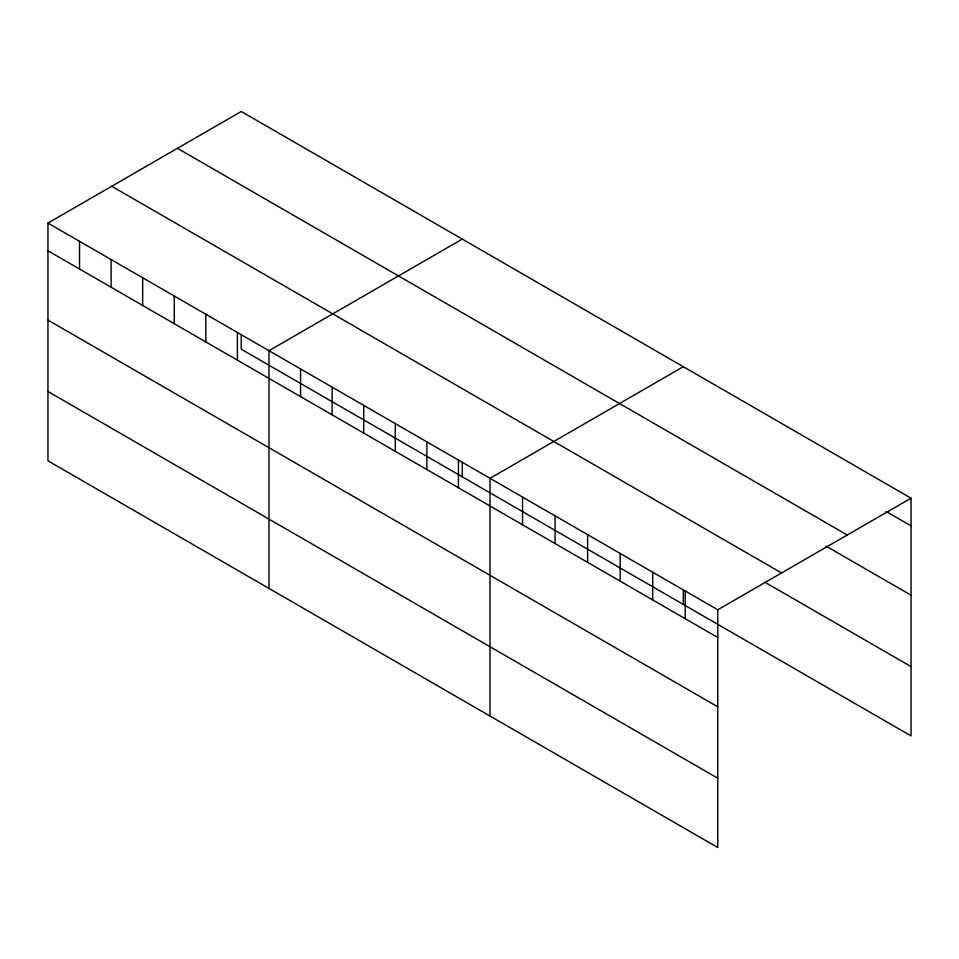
<?xml version="1.0" encoding="UTF-8"?>
<svg xmlns="http://www.w3.org/2000/svg" width="959" height="959" viewBox="0 0 959 959"><rect width="100%" height="100%" fill="white"/><g stroke="black" fill="none" stroke-linecap="round" stroke-linejoin="round"><path stroke-width="1.44" d="M47.95 223.087L717.752 609.792L717.752 847.516L47.95 460.811L47.95 223.087L241.248 111.484L911.05 498.189L911.05 735.913L241.248 349.208L241.248 334.775M462.286 239.091L268.988 350.694L268.988 588.43M683.323 366.71L490.013 478.313L490.013 716.037M717.752 609.792L911.05 498.189M886.02 511.435L911.05 525.88M177.463 148.309L847.265 535.014M825.963 546.067L911.05 595.191M111.735 186.25L781.537 572.955M764.647 582.077L911.05 666.601M47.95 250.778L717.752 637.483M47.95 320.09L717.752 706.795M47.95 391.5L717.752 778.205M685.217 591.008L685.217 618.699M683.323 590.001L683.323 604.434M652.683 572.223L652.683 599.914M620.149 553.439L620.149 581.13M587.615 534.654L587.615 562.358M555.081 515.87L555.081 543.573M522.547 497.086L522.547 524.789M462.286 462.382L462.286 476.827M458.438 460.08L458.438 487.771M426.863 441.847L426.863 469.538M395.288 423.614L395.288 451.317M363.713 405.381L363.713 433.084M332.138 387.16L332.138 414.851M300.563 368.927L300.563 396.618M237.412 332.461L237.412 360.164M205.825 314.24L205.825 341.931M174.25 296.007L174.25 323.698M142.675 277.774L142.675 305.465M111.1 259.541L111.1 287.244M79.525 241.308L79.525 269.011"/></g></svg>
